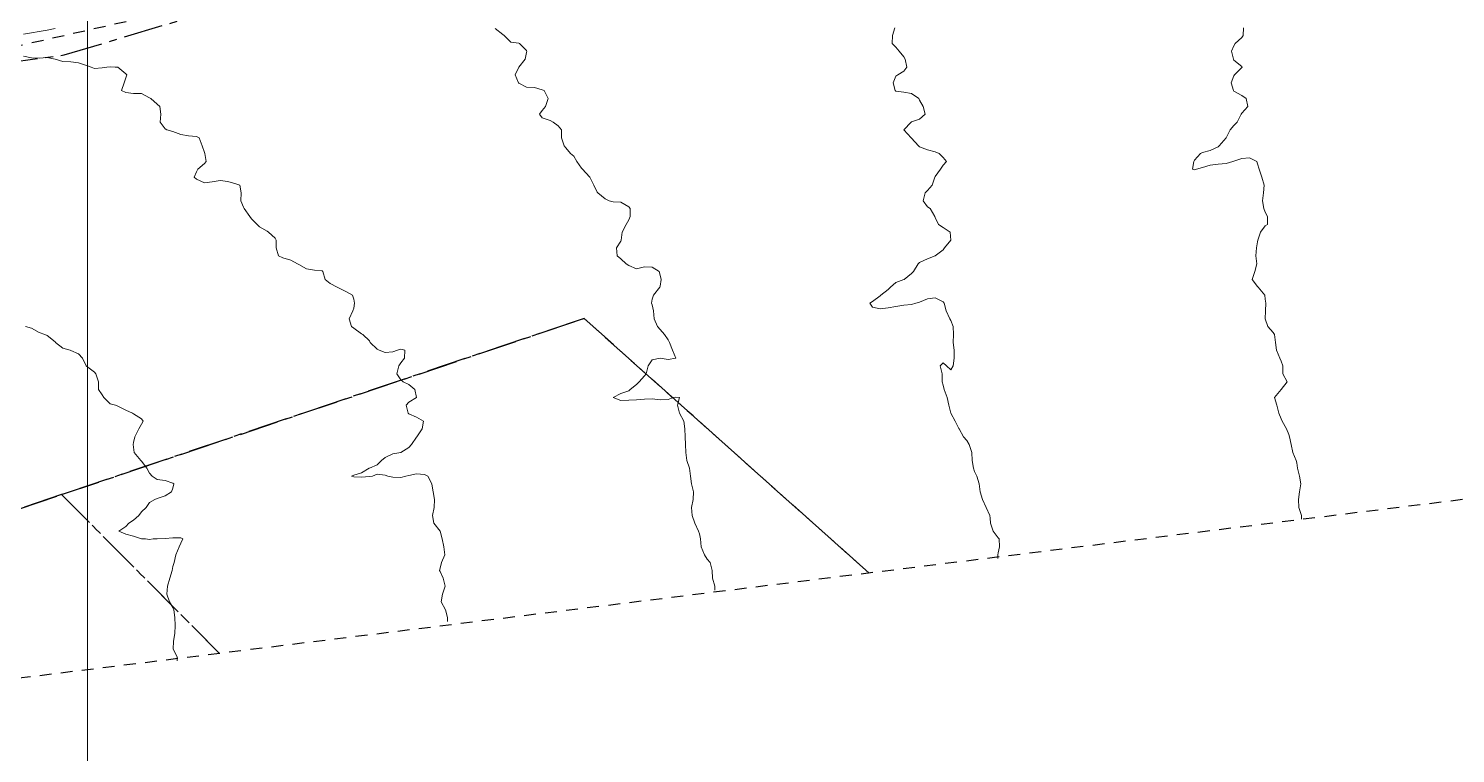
# Model space of a CAD drawing. Header units: centimetres. Extents: x 0 to 642158, y -847 to 649707.
# Drawn here: x 616763.1 to 616853.8, y 619791.6 to 619837.7 of the extents above; entities that cross this region are included whole.
import ezdxf

# ---------------------------------------------------------------- set-up
doc = ezdxf.new("R2010")
doc.units = ezdxf.units.CM
doc.header["$MEASUREMENT"] = 0
doc.linetypes.add('CENTERX2', pattern=[4, 2.5, -0.5, 0.5, -0.5])
doc.linetypes.add('JIS_02_0.7', pattern=[1.35, 0.75, -0.6])
for name, color, linetype, lineweight in [('MEV_grille', 254, 'Continuous', 9), ('WAL_parcellaire agricole', 7, 'JIS_02_0.7', 25), ('WAL_topographie 0.5', 253, 'Continuous', 20)]:
    doc.layers.add(name, color=color, linetype=linetype, lineweight=lineweight)
doc.layers.add('SPW_parcellaire cadastral', color=7, linetype='CENTERX2', lineweight=25, true_color=0xff0542)

# ---------------------------------------------------------------- blocks, each defined once
blk = doc.blocks.new('*U112')
at = {"layer": 'MEV_grille', "transparency": 33554687}
blk.add_lwpolyline([(0, 1825.476), (0, -1825.476)], dxfattribs=at)
blk = doc.blocks.new('*U113')
at = {"layer": 'MEV_grille', "color": 0, "linetype": 'ByBlock', "lineweight": -2, "transparency": 16777216}
blk.add_blockref('*U112', (1400, 0), dxfattribs=at)

msp = doc.modelspace()

# ---------------------------------------------------------------- linework, layer by layer
at = {"layer": 'SPW_parcellaire cadastral'}
for points in [[(616816.539, 619803.084), (616798.405, 619819.27), (616765.17, 619808.07), (616732.174, 619796.952), (616700.636, 619832.071), (616723.715, 619831.45), (616745.309, 619833.268), (616765.338, 619836.019), (616778.229, 619839.882), (616828.968, 619858.629), (616888.637, 619812.001)], [(616775.22, 619797.974), (616765.17, 619808.07), (616798.405, 619819.27), (616816.539, 619803.084)], [(616735.798, 619793.098), (616732.174, 619796.952), (616765.17, 619808.07), (616775.22, 619797.974)]]:
    msp.add_lwpolyline(points, dxfattribs=at)
at = {"layer": 'WAL_parcellaire agricole'}
for points in [[(616438.339, 619756.31), (616394.224, 619827.609), (616423.813, 619836.835), (616460.312, 619845.464), (616485.374, 619849.279), (616505.998, 619850.844), (616543.456, 619848.709), (616555.699, 619847.787), (616572.998, 619846.665), (616602.749, 619842.981), (616649.061, 619836.236), (616685.749, 619832.303), (616717.499, 619830.557), (616737.263, 619831.985), (616759.323, 619835.914), (616776.762, 619839.843), (616788.889, 619842.963), (616806.098, 619848.971), (616834.393, 619862.141), (616901.115, 619894.202)], [(617159.761, 619845.532), (616438.339, 619756.31)]]:
    msp.add_lwpolyline(points, dxfattribs=at)
at = {"layer": 'WAL_topographie 0.5'}
for points in [[(616762.75, 619837.342), (616763.25, 619837.427), (616763.75, 619837.505), (616764.25, 619837.596), (616764.75, 619837.698)], [(616792.75, 619837.705), (616793.25, 619837.321), (616793.33, 619837.25), (616793.75, 619836.83), (616794.25, 619836.773), (616794.296, 619836.75), (616794.75, 619836.296), (616794.771, 619836.25), (616794.75, 619836.167), (616794.657, 619835.75), (616794.25, 619835.25), (616794.25, 619835.25), (616794.016, 619834.75), (616794.233, 619834.25), (616794.25, 619834.233), (616794.75, 619833.962), (616795.25, 619833.941), (616795.75, 619833.808), (616795.859, 619833.75), (616796.125, 619833.25), (616795.945, 619832.75), (616795.75, 619832.481), (616795.562, 619832.25), (616795.75, 619832.019), (616796.25, 619831.861), (616796.45, 619831.75), (616796.75, 619831.519), (616796.969, 619831.25), (616796.972, 619830.75), (616797.139, 619830.25), (616797.25, 619830.125), (616797.55, 619829.75), (616797.75, 619829.576), (616797.958, 619829.25), (616798.25, 619828.813), (616798.308, 619828.75), (616798.75, 619828.271), (616798.772, 619828.25), (616799.03, 619827.75), (616799.25, 619827.292), (616799.275, 619827.25), (616799.75, 619826.87), (616800, 619826.75), (616800.25, 619826.685), (616800.75, 619826.662), (616801.25, 619826.359), (616801.333, 619826.25), (616801.348, 619825.75), (616801.25, 619825.539), (616801.078, 619825.25), (616800.836, 619824.75), (616800.774, 619824.25), (616800.75, 619824.183), (616800.479, 619823.75), (616800.519, 619823.25), (616800.75, 619823.056), (616801.089, 619822.75), (616801.25, 619822.638), (616801.75, 619822.417), (616802.25, 619822.552), (616802.75, 619822.524), (616803.176, 619822.25), (616803.25, 619822.023), (616803.32, 619821.75), (616803.25, 619821.321), (616803.226, 619821.25), (616802.822, 619820.75), (616802.75, 619820.5), (616802.708, 619820.25), (616802.75, 619820.125), (616802.818, 619819.75), (616802.857, 619819.25), (616803.077, 619818.75), (616803.25, 619818.577), (616803.524, 619818.25), (616803.75, 619817.917), (616803.85, 619817.75), (616804.03, 619817.25), (616804.25, 619816.75), (616804.25, 619816.75), (616804.25, 619816.75), (616803.75, 619816.657), (616803.25, 619816.738), (616802.75, 619816.636), (616802.48, 619816.25), (616802.365, 619815.75), (616802.25, 619815.618), (616801.911, 619815.25), (616801.75, 619815.068), (616801.333, 619814.75), (616801.25, 619814.66), (616800.75, 619814.507), (616800.263, 619814.25), (616800.75, 619814.059), (616801.25, 619814.083), (616801.75, 619814.105), (616802.25, 619814.148), (616802.75, 619814.164), (616803.25, 619814.106), (616803.75, 619814.115), (616804.068, 619814.25), (616804.25, 619814.276), (616804.472, 619814.25), (616804.346, 619813.75), (616804.484, 619813.25), (616804.75, 619812.75), (616804.75, 619812.75), (616804.813, 619812.25), (616804.831, 619811.75), (616804.861, 619811.25), (616804.878, 619810.75), (616804.955, 619810.25), (616805.107, 619809.75), (616805.179, 619809.25), (616805.25, 619808.75), (616805.25, 619808.75), (616805.37, 619808.25), (616805.355, 619807.75), (616805.25, 619807.25), (616805.278, 619806.75), (616805.45, 619806.25), (616805.697, 619805.75), (616805.75, 619805.568), (616805.821, 619805.25), (616805.868, 619804.75), (616806.064, 619804.25), (616806.25, 619803.974), (616806.421, 619803.75), (616806.562, 619803.25), (616806.583, 619802.75), (616806.734, 619802.25), (616806.734, 619802)], [(616818.173, 619837.75), (616818.036, 619837.25), (616818.017, 619836.75), (616818.25, 619836.517), (616818.461, 619836.25), (616818.75, 619835.906), (616818.839, 619835.75), (616818.941, 619835.25), (616818.75, 619834.983), (616818.361, 619834.75), (616818.25, 619834.667), (616818.078, 619834.25), (616818.204, 619833.75), (616818.25, 619833.719), (616818.75, 619833.65), (616819.25, 619833.56), (616819.7, 619833.25), (616819.75, 619833.139), (616819.983, 619832.75), (616820.107, 619832.25), (616819.75, 619831.937), (616819.25, 619831.766), (616819.221, 619831.75), (616818.75, 619831.25), (616819.222, 619830.75), (616819.25, 619830.721), (616819.694, 619830.25), (616819.75, 619830.173), (616820.25, 619829.993), (616820.75, 619829.855), (616821, 619829.75), (616821.25, 619829.5), (616821.46, 619829.25), (616821.25, 619829.015), (616821.089, 619828.75), (616820.75, 619828.298), (616820.719, 619828.25), (616820.55, 619827.75), (616820.25, 619827.393), (616820.1, 619827.25), (616819.991, 619826.75), (616820.25, 619826.361), (616820.432, 619826.25), (616820.725, 619825.75), (616820.75, 619825.694), (616820.95, 619825.25), (616821.25, 619825.056), (616821.702, 619824.75), (616821.733, 619824.25), (616821.338, 619823.75), (616821.25, 619823.635), (616820.75, 619823.25), (616820.75, 619823.25), (616820.25, 619823.069), (616819.75, 619822.821), (616819.667, 619822.75), (616819.37, 619822.25), (616819.25, 619822.121), (616818.77, 619821.75), (616818.75, 619821.74), (616818.25, 619821.547), (616817.914, 619821.25), (616817.75, 619821.108), (616817.297, 619820.75), (616817.25, 619820.701), (616816.75, 619820.357), (616816.596, 619820.25), (616816.75, 619819.992), (616817.25, 619819.883), (616817.75, 619819.935), (616818.25, 619820.036), (616818.75, 619820.114), (616819.25, 619820.158), (616819.523, 619820.25), (616819.75, 619820.31), (616820.25, 619820.527), (616820.75, 619820.583), (616821.25, 619820.318), (616821.315, 619820.25), (616821.435, 619819.75), (616821.682, 619819.25), (616821.75, 619819.143), (616821.891, 619818.75), (616821.92, 619818.25), (616821.89, 619817.75), (616821.95, 619817.25), (616821.962, 619816.75), (616821.883, 619816.25), (616821.75, 619816), (616821.464, 619816.25), (616821.25, 619816.438), (616821.062, 619816.25), (616821.194, 619815.75), (616821.185, 619815.25), (616821.25, 619815.036), (616821.321, 619814.75), (616821.506, 619814.25), (616821.609, 619813.75), (616821.75, 619813.25), (616821.75, 619813.25), (616822.02, 619812.75), (616822.25, 619812.278), (616822.267, 619812.25), (616822.542, 619811.75), (616822.75, 619811.512), (616822.917, 619811.25), (616823.071, 619810.75), (616823.109, 619810.25), (616823.193, 619809.75), (616823.25, 619809.55), (616823.393, 619809.25), (616823.55, 619808.75), (616823.613, 619808.25), (616823.75, 619807.75), (616823.75, 619807.75), (616824, 619807.25), (616824.227, 619806.75), (616824.25, 619806.583), (616824.276, 619806.25), (616824.446, 619805.75), (616824.75, 619805.325), (616824.81, 619805.25), (616824.829, 619804.75), (616824.75, 619804.375), (616824.729, 619804.25), (616824.729, 619804)], [(616840.368, 619837.75), (616840.35, 619837.25), (616840.25, 619837.121), (616839.839, 619836.75), (616839.75, 619836.594), (616839.593, 619836.25), (616839.725, 619835.75), (616839.75, 619835.679), (616840.25, 619835.281), (616840.275, 619835.25), (616840.25, 619835.219), (616839.781, 619834.75), (616839.75, 619834.7), (616839.577, 619834.25), (616839.728, 619833.75), (616839.75, 619833.726), (616840.25, 619833.45), (616840.536, 619833.25), (616840.639, 619832.75), (616840.25, 619832.313), (616840.204, 619832.25), (616839.956, 619831.75), (616839.75, 619831.544), (616839.512, 619831.25), (616839.25, 619830.75), (616839.25, 619830.75), (616838.821, 619830.25), (616838.75, 619830.182), (616838.25, 619829.943), (616837.75, 619829.819), (616837.63, 619829.75), (616837.25, 619829.332), (616837.197, 619829.25), (616837.119, 619828.75), (616837.25, 619828.71), (616837.381, 619828.75), (616837.75, 619828.871), (616838.25, 619829.007), (616838.75, 619829.085), (616839.25, 619829.126), (616839.694, 619829.25), (616839.75, 619829.263), (616840.25, 619829.432), (616840.75, 619829.471), (616841.21, 619829.25), (616841.25, 619829.1), (616841.367, 619828.75), (616841.538, 619828.25), (616841.667, 619827.75), (616841.642, 619827.25), (616841.567, 619826.75), (616841.65, 619826.25), (616841.75, 619826.036), (616841.883, 619825.75), (616841.893, 619825.25), (616841.75, 619825.159), (616841.45, 619824.75), (616841.273, 619824.25), (616841.25, 619824.15), (616841.179, 619823.75), (616841.154, 619823.25), (616841.204, 619822.75), (616841.083, 619822.25), (616840.917, 619821.75), (616841.25, 619821.306), (616841.3, 619821.25), (616841.712, 619820.75), (616841.75, 619820.5), (616841.781, 619820.25), (616841.772, 619819.75), (616841.75, 619819.25), (616841.906, 619818.75), (616842.25, 619818.383), (616842.333, 619818.25), (616842.396, 619817.75), (616842.466, 619817.25), (616842.678, 619816.75), (616842.75, 619816.558), (616842.868, 619816.25), (616842.864, 619815.75), (616843.139, 619815.25), (616842.751, 619814.75), (616842.75, 619814.75), (616842.344, 619814.25), (616842.491, 619813.75), (616842.601, 619813.25), (616842.75, 619812.883), (616842.821, 619812.75), (616843.103, 619812.25), (616843.25, 619811.893), (616843.294, 619811.75), (616843.386, 619811.25), (616843.507, 619810.75), (616843.714, 619810.25), (616843.75, 619810.083), (616843.803, 619809.75), (616843.917, 619809.25), (616844.008, 619808.75), (616843.917, 619808.25), (616843.872, 619807.75), (616843.886, 619807.25), (616844.055, 619806.75), (616844.055, 619806.5)], [(616762.75, 619835.95), (616763.25, 619835.832), (616763.75, 619835.823), (616764.25, 619835.865), (616764.75, 619835.75), (616764.75, 619835.75), (616765.25, 619835.607), (616765.75, 619835.583), (616766.25, 619835.522), (616766.75, 619835.341), (616767.044, 619835.25), (616767.25, 619835.165), (616767.75, 619835.209), (616768.05, 619835.25), (616768.25, 619835.271), (616768.583, 619835.25), (616768.75, 619835.234), (616769.25, 619834.815), (616769.313, 619834.75), (616769.25, 619834.562), (616769.146, 619834.25), (616768.984, 619833.75), (616769.25, 619833.636), (616769.75, 619833.57), (616770.25, 619833.575), (616770.75, 619833.3), (616770.844, 619833.25), (616771.25, 619832.889), (616771.417, 619832.75), (616771.475, 619832.25), (616771.434, 619831.75), (616771.75, 619831.322), (616771.861, 619831.25), (616772.25, 619831.144), (616772.75, 619830.96), (616773.25, 619830.871), (616773.75, 619830.826), (616773.929, 619830.75), (616774.114, 619830.25), (616774.25, 619829.822), (616774.288, 619829.75), (616774.357, 619829.25), (616774.25, 619829.13), (616773.837, 619828.75), (616773.75, 619828.596), (616773.605, 619828.25), (616773.75, 619828.121), (616774.25, 619827.89), (616774.75, 619827.962), (616775.25, 619828.029), (616775.75, 619827.982), (616776.25, 619827.833), (616776.5, 619827.75), (616776.6, 619827.25), (616776.568, 619826.75), (616776.75, 619826.35), (616776.783, 619826.25), (616777.145, 619825.75), (616777.25, 619825.607), (616777.607, 619825.25), (616777.75, 619825.083), (616778.25, 619824.815), (616778.338, 619824.75), (616778.75, 619824.382), (616778.816, 619824.25), (616778.815, 619823.75), (616778.972, 619823.25), (616779.25, 619823.122), (616779.75, 619822.966), (616780.182, 619822.75), (616780.25, 619822.706), (616780.75, 619822.417), (616781.25, 619822.337), (616781.75, 619822.286), (616781.779, 619822.25), (616781.942, 619821.75), (616782.25, 619821.5), (616782.694, 619821.25), (616782.75, 619821.23), (616783.25, 619820.991), (616783.683, 619820.75), (616783.75, 619820.5), (616783.809, 619820.25), (616783.75, 619819.917), (616783.7, 619819.75), (616783.459, 619819.25), (616783.614, 619818.75), (616783.75, 619818.653), (616784.25, 619818.293), (616784.329, 619818.25), (616784.75, 619817.85), (616784.807, 619817.75), (616785.25, 619817.319), (616785.382, 619817.25), (616785.75, 619817.101), (616786.25, 619817.142), (616786.536, 619817.25), (616786.75, 619817.311), (616787, 619817.25), (616786.991, 619816.75), (616786.75, 619816.446), (616786.618, 619816.25), (616786.486, 619815.75), (616786.75, 619815.37), (616786.9, 619815.25), (616787.25, 619815.071), (616787.641, 619814.75), (616787.75, 619814.25), (616787.75, 619814.25), (616787.75, 619814.25), (616787.25, 619813.957), (616787.079, 619813.75), (616787.21, 619813.25), (616787.25, 619813.203), (616787.75, 619813), (616788.191, 619812.75), (616788.109, 619812.25), (616787.775, 619811.75), (616787.75, 619811.724), (616787.429, 619811.25), (616787.25, 619811.061), (616786.75, 619810.75), (616786.75, 619810.75), (616786.25, 619810.674), (616785.75, 619810.425), (616785.523, 619810.25), (616785.25, 619809.968), (616784.75, 619809.756), (616784.727, 619809.75), (616784.25, 619809.45), (616783.75, 619809.314), (616783.612, 619809.25), (616783.75, 619809.203), (616784.25, 619809.183), (616784.75, 619809.222), (616784.95, 619809.25), (616785.25, 619809.375), (616785.75, 619809.312), (616785.93, 619809.25), (616786.25, 619809.182), (616786.75, 619809.167), (616787.078, 619809.25), (616787.25, 619809.291), (616787.75, 619809.399), (616788.25, 619809.348), (616788.462, 619809.25), (616788.726, 619808.75), (616788.75, 619808.607), (616788.801, 619808.25), (616788.884, 619807.75), (616788.879, 619807.25), (616788.768, 619806.75), (616788.855, 619806.25), (616789.25, 619805.75), (616789.25, 619805.75), (616789.38, 619805.25), (616789.479, 619804.75), (616789.542, 619804.25), (616789.346, 619803.75), (616789.25, 619803.393), (616789.208, 619803.25), (616789.25, 619803.173), (616789.44, 619802.75), (616789.564, 619802.25), (616789.395, 619801.75), (616789.319, 619801.25), (616789.598, 619800.75), (616789.72, 619800.25), (616789.724, 619800)], [(616762.875, 619818.75), (616763.25, 619818.645), (616763.75, 619818.378), (616764.094, 619818.25), (616764.25, 619818.179), (616764.75, 619817.788), (616764.783, 619817.75), (616765.25, 619817.391), (616765.708, 619817.25), (616765.75, 619817.237), (616766.25, 619817.014), (616766.507, 619816.75), (616766.731, 619816.25), (616766.75, 619816.231), (616767.25, 619815.854), (616767.35, 619815.75), (616767.518, 619815.25), (616767.508, 619814.75), (616767.75, 619814.417), (616767.861, 619814.25), (616768.25, 619813.85), (616768.6, 619813.75), (616768.75, 619813.698), (616769.25, 619813.433), (616769.673, 619813.25), (616769.75, 619813.208), (616770.25, 619812.889), (616770.35, 619812.75), (616770.25, 619812.542), (616770.083, 619812.25), (616769.833, 619811.75), (616769.75, 619811.393), (616769.72, 619811.25), (616769.75, 619811.083), (616769.794, 619810.75), (616770.211, 619810.25), (616770.25, 619810.201), (616770.586, 619809.75), (616770.75, 619809.44), (616770.933, 619809.25), (616771.25, 619809.024), (616771.75, 619808.967), (616772.25, 619808.807), (616772.304, 619808.75), (616772.25, 619808.472), (616772.155, 619808.25), (616771.75, 619807.984), (616771.25, 619807.827), (616771.096, 619807.75), (616770.75, 619807.57), (616770.555, 619807.25), (616770.25, 619806.978), (616770.088, 619806.75), (616769.75, 619806.457), (616769.452, 619806.25), (616769.25, 619806.04), (616768.811, 619805.75), (616769.25, 619805.562), (616769.75, 619805.436), (616770.25, 619805.27), (616770.5, 619805.25), (616770.75, 619805.208), (616771, 619805.25), (616771.25, 619805.268), (616771.75, 619805.286), (616772.25, 619805.333), (616772.75, 619805.323), (616772.886, 619805.25), (616772.75, 619804.978), (616772.641, 619804.75), (616772.432, 619804.25), (616772.327, 619803.75), (616772.25, 619803.5), (616772.197, 619803.25), (616772.05, 619802.75), (616771.9, 619802.25), (616771.872, 619801.75), (616772.04, 619801.25), (616772.25, 619800.889), (616772.314, 619800.75), (616772.366, 619800.25), (616772.382, 619799.75), (616772.38, 619799.25), (616772.292, 619798.75), (616772.272, 619798.25), (616772.512, 619797.75), (616772.512, 619797.5)]]:
    msp.add_lwpolyline(points, dxfattribs=at)

# ---------------------------------------------------------------- block references
at = {"layer": 'MEV_grille', "transparency": 33554687}
msp.add_blockref('*U113', (615366.814, 620593.644), dxfattribs=at)

doc.saveas('drawing.dxf')
